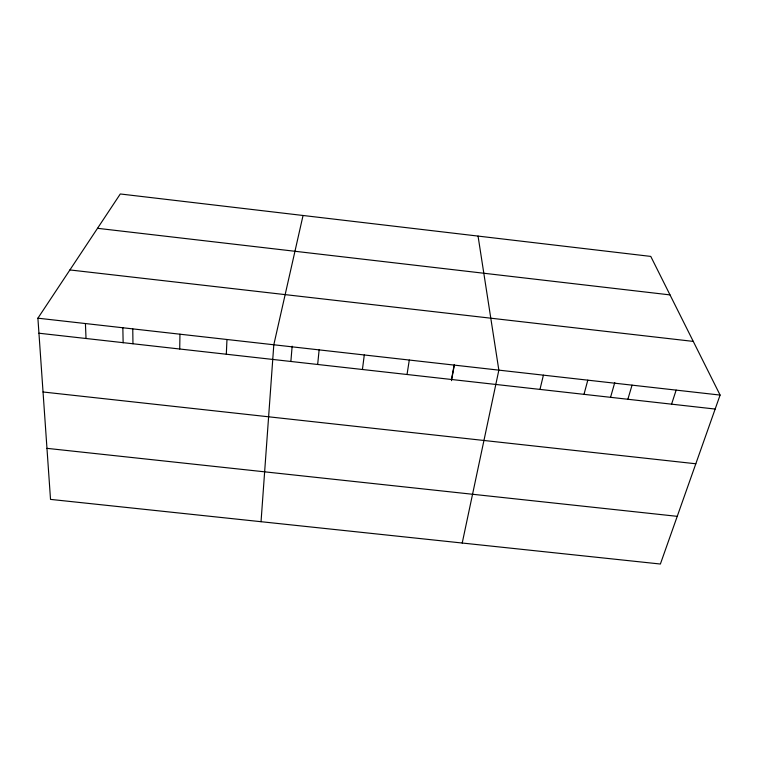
<?xml version="1.0" encoding="UTF-8"?>
<svg xmlns="http://www.w3.org/2000/svg" width="758" height="758" viewBox="0 0 758 758"><rect width="100%" height="100%" fill="white"/><g stroke="black" fill="none" stroke-linecap="round" stroke-linejoin="round"><path stroke-width="1.14" d="M179.722 349.002L179.949 334.202M226.32 354.232L226.964 339.499M261.036 521.693L273.809 344.776L303.048 215.49M290.873 361.481L292.152 346.179M317.668 364.475L319.127 349.883M362.428 369.497L364.285 354.971M407.037 374.499L409.292 360.05M451.503 379.483L454.146 365.1M451.465 380.677L454.449 364.475M462.219 543.022L498.849 370.141L478.052 236.089M539.98 389.404L543.401 375.163M583.992 394.34L587.801 380.165M610.55 397.334L614.766 382.553M627.861 399.267L632.049 385.149M671.579 404.166L676.145 390.124M720.1 395.07L660.379 564.028L50.521 499.389L37.9 318.189L120.295 193.972L650.771 256.412L720.1 395.07L37.9 318.189M46.968 448.348L677.235 516.34M43.035 391.99L695.816 463.773M38.942 333.217L715.164 409.055M69.907 269.943L693.267 341.403M97.517 228.31L670.015 294.9M85.417 323.543L86.033 338.504M122.843 327.655L123.137 342.824M132.764 328.877L132.963 343.762"/></g></svg>
